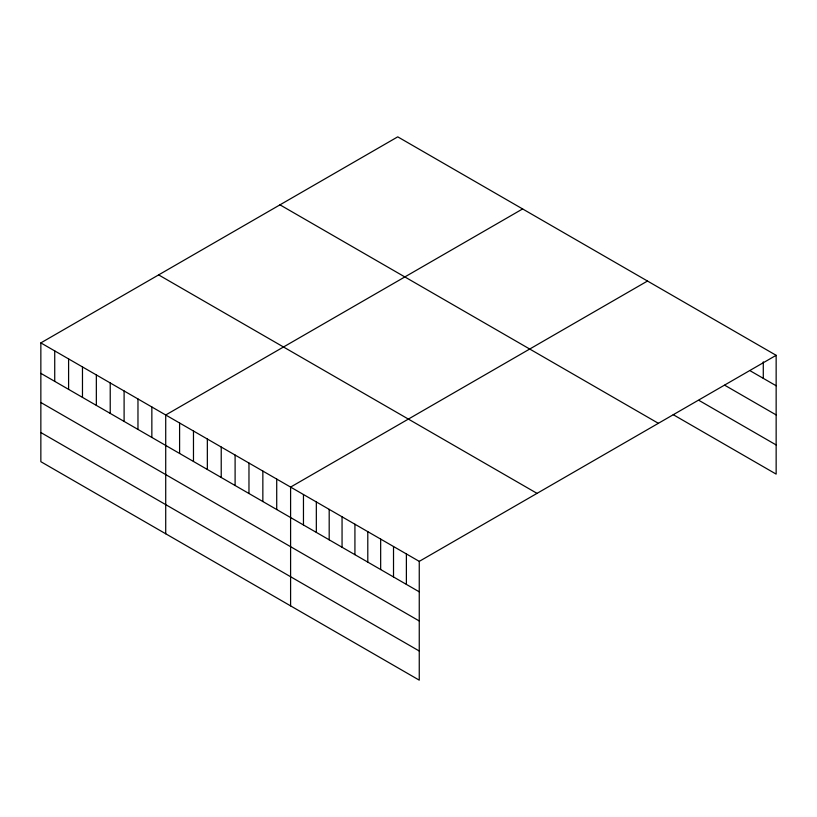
<?xml version="1.0" encoding="UTF-8"?>
<svg xmlns="http://www.w3.org/2000/svg" width="817" height="817" viewBox="0 0 817 817"><rect width="100%" height="100%" fill="white"/><g stroke="black" fill="none" stroke-linecap="round" stroke-linejoin="round"><path stroke-width="1.23" d="M40.85 342.895L419.254 561.371L419.254 680.153L40.85 461.687L40.85 342.895L397.746 136.847L776.15 355.313L776.15 474.105L673.228 414.679M522.625 208.938L165.718 414.995L165.718 533.777M647.493 281.038L290.597 487.085L290.597 605.877M419.254 561.371L776.15 355.313M750.414 370.918L776.15 385.767M724.689 385.205L776.15 414.924M698.954 400.381L776.15 444.948M279.976 204.842L658.369 423.308M158.631 274.9L537.024 493.366M40.85 373.349L419.254 591.825M40.85 402.505L419.254 620.971M40.85 432.54L419.254 651.006M763.282 361.849L763.282 378.342M406.386 553.936L406.386 584.39M393.518 546.512L393.518 576.965M380.661 539.087L380.661 569.541M367.793 531.653L367.793 562.106M354.925 524.228L354.925 554.682M342.057 516.804L342.057 547.257M329.19 509.369L329.19 539.823M316.332 501.944L316.332 532.398M303.464 494.52L303.464 524.974M276.718 479.079L276.718 509.532M262.849 471.062L262.849 501.526M248.971 463.055L248.971 493.509M235.102 455.049L235.102 485.502M221.223 447.032L221.223 477.485M207.344 439.025L207.344 469.479M193.476 431.019L193.476 461.472M179.597 423.002L179.597 453.455M151.85 406.978L151.85 437.432M137.971 398.972L137.971 429.425M124.102 390.965L124.102 421.419M110.224 382.948L110.224 413.402M96.345 374.942L96.345 405.395M82.476 366.925L82.476 397.389M68.597 358.918L68.597 389.372M54.729 350.912L54.729 381.365"/></g></svg>
